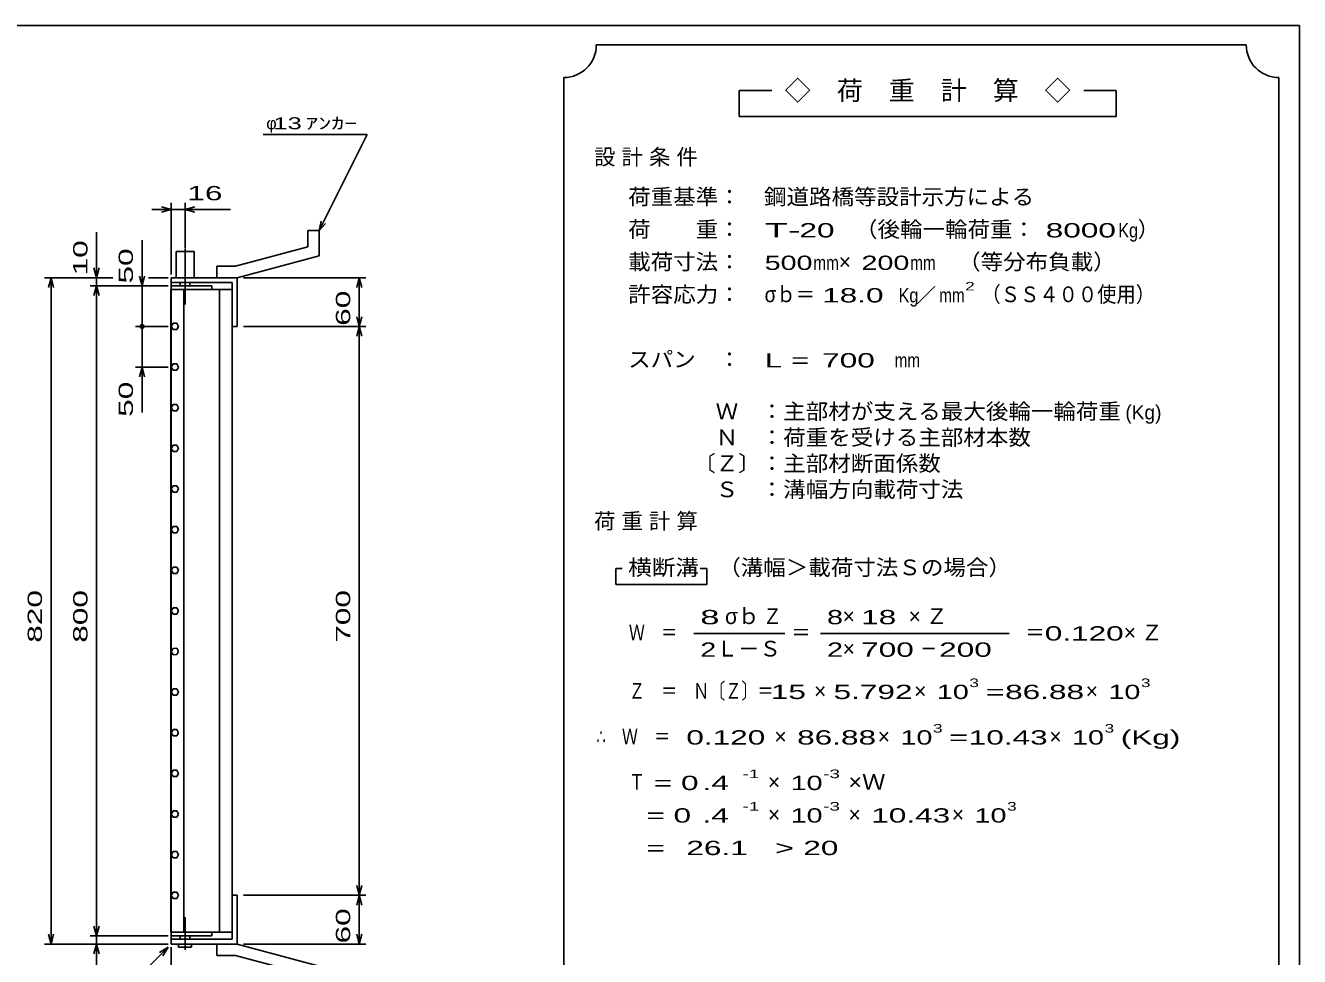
# Model space of a CAD drawing. Units: millimetres, scale not verified. Extents: x -1456 to 1385, y -1026 to 843.
# Drawn here: x -183 to 1385, y -303 to 843 of the extents above; entities that cross this region are included whole.
import ezdxf
from ezdxf.enums import TextEntityAlignment as Align

# ---------------------------------------------------------------- set-up
doc = ezdxf.new("R2010")
doc.units = ezdxf.units.MM
doc.header["$LTSCALE"] = 8
doc.linetypes.add('LONG_DASHED_DOTTED', pattern=[15.25, 12, -1.5, 0.25, -1.5])
for name, color, linetype, lineweight in [('0_2', 150, 'Continuous', 25), ('16', 3, 'Continuous', 25), ('19', 6, 'Continuous', 25), ('22', 4, 'Continuous', 25), ('24', 2, 'Continuous', 25)]:
    doc.layers.add(name, color=color, linetype=linetype, lineweight=lineweight)
doc.styles.add('ベクトル', font='')
doc.styles.get('ベクトル').set_extended_font_data('ベクトル')

msp = doc.modelspace()

# ---------------------------------------------------------------- linework, layer by layer
at = {"layer": '0_2'}
for p, q in [((-1383.2, 842.8), (1384.8, 842.8)), ((1384.8, 842.8), (1384.8, -917.2))]:
    msp.add_line(p, q, dxfattribs=at)
at = {"layer": '16'}
for p, q in [((-4.7, -273), (-4.7, 518)), ((-4.7, 518), (-4, 518)), ((46, 522.5), (-4, 522.5)), ((-4, 522.5), (-4, 518)), ((-4, 518), (46, 518)), ((-4, 518), (-4, -273)), ((71, 518), (-4, 518)), ((11.5, 518), (11.5, -273)), ((46, 518), (46, 522.5)), ((55.5, -273), (55.5, 518)), ((71, -273), (71, 518)), ((-1.781, 476.379), (-4, 472.465)), ((-4, 472.465), (-1.719, 468.585)), ((2.719, 476.415), (-1.781, 476.379)), ((5, 472.5), (2.719, 476.415)), ((2.781, 468.621), (5, 472.535)), ((-1.719, 468.585), (2.781, 468.621)), ((-1.781, 426.379), (-4, 422.465)), ((2.719, 426.415), (-1.781, 426.379)), ((5, 422.5), (2.719, 426.415)), ((-4, 422.465), (-1.719, 418.585)), ((-1.719, 418.585), (2.781, 418.621)), ((2.781, 418.621), (5, 422.535)), ((2.719, 376.415), (-1.781, 376.379)), ((5, 372.5), (2.719, 376.415)), ((-1.781, 376.379), (-4, 372.465)), ((-4, 372.465), (-1.719, 368.585)), ((-1.719, 368.585), (2.781, 368.621)), ((2.781, 368.621), (5, 372.535)), ((-1.781, 326.379), (-4, 322.465)), ((-4, 322.465), (-1.719, 318.585)), ((2.719, 326.415), (-1.781, 326.379)), ((-1.719, 318.585), (2.781, 318.621)), ((5, 322.5), (2.719, 326.415)), ((2.781, 318.621), (5, 322.535)), ((-1.781, 276.379), (-4, 272.465)), ((-4, 272.465), (-1.719, 268.585)), ((2.719, 276.415), (-1.781, 276.379)), ((-1.719, 268.585), (2.781, 268.621)), ((5, 272.5), (2.719, 276.415)), ((2.781, 268.621), (5, 272.535)), ((-1.781, 226.379), (-4, 222.465)), ((-4, 222.465), (-1.719, 218.585)), ((2.719, 226.415), (-1.781, 226.379)), ((5, 222.5), (2.719, 226.415)), ((2.781, 218.621), (5, 222.535)), ((-1.719, 218.585), (2.781, 218.621)), ((-1.781, 176.379), (-4, 172.465)), ((2.719, 176.415), (-1.781, 176.379)), ((5, 172.5), (2.719, 176.415)), ((2.781, 168.621), (5, 172.535)), ((-4, 172.465), (-1.719, 168.585)), ((-1.719, 168.585), (2.781, 168.621)), ((-1.781, 126.379), (-4, 122.465)), ((2.719, 126.415), (-1.781, 126.379)), ((5, 122.5), (2.719, 126.415)), ((-4, 122.465), (-1.719, 118.585)), ((-1.719, 118.585), (2.781, 118.621)), ((2.781, 118.621), (5, 122.535)), ((-1.781, 76.379), (-4, 72.465)), ((-4, 72.465), (-1.719, 68.585)), ((2.719, 76.415), (-1.781, 76.379)), ((-1.719, 68.585), (2.781, 68.621)), ((5, 72.5), (2.719, 76.415)), ((2.781, 68.621), (5, 72.535)), ((-1.781, 26.379), (-4, 22.465)), ((-4, 22.465), (-1.719, 18.585)), ((2.719, 26.415), (-1.781, 26.379)), ((-1.719, 18.585), (2.781, 18.621)), ((5, 22.5), (2.719, 26.415)), ((2.781, 18.621), (5, 22.535)), ((-1.781, -23.621), (-4, -27.535)), ((-4, -27.535), (-1.719, -31.415)), ((2.719, -23.585), (-1.781, -23.621)), ((5, -27.5), (2.719, -23.585)), ((2.781, -31.379), (5, -27.465)), ((-1.719, -31.415), (2.781, -31.379)), ((-1.781, -73.621), (-4, -77.535)), ((-4, -77.535), (-1.719, -81.415)), ((2.719, -73.585), (-1.781, -73.621)), ((5, -77.5), (2.719, -73.585)), ((2.781, -81.379), (5, -77.465)), ((-1.719, -81.415), (2.781, -81.379)), ((-1.781, -123.621), (-4, -127.535)), ((2.719, -123.585), (-1.781, -123.621)), ((5, -127.5), (2.719, -123.585)), ((-4, -127.535), (-1.719, -131.415)), ((-1.719, -131.415), (2.781, -131.379)), ((2.781, -131.379), (5, -127.465)), ((-1.781, -173.621), (-4, -177.535)), ((-4, -177.535), (-1.719, -181.415)), ((2.719, -173.585), (-1.781, -173.621)), ((-1.719, -181.415), (2.781, -181.379)), ((5, -177.5), (2.719, -173.585)), ((2.781, -181.379), (5, -177.465)), ((-1.781, -223.621), (-4, -227.535)), ((-4, -227.535), (-1.719, -231.415)), ((2.719, -223.585), (-1.781, -223.621)), ((-1.719, -231.415), (2.781, -231.379)), ((5, -227.5), (2.719, -223.585)), ((2.781, -231.379), (5, -227.465)), ((-4, -273), (-4.7, -273)), ((-4, -273), (46, -273)), ((-4, -277.5), (-4, -273)), ((-4, -273), (71, -273)), ((46, -277.5), (-4, -277.5)), ((46, -273), (46, -277.5))]:
    msp.add_line(p, q, dxfattribs=at)
at = {"layer": '19'}
for p, q in [((164, 590.5), (178, 590.5)), ((164, 570.5), (164, 590.5)), ((178, 559.5), (178, 590.5)), ((164, 570.5), (75, 546.5)), ((2, 532.5), (2, 564.5)), ((2, 564.5), (24, 564.5)), ((24, 532.5), (24, 564.5)), ((77, 532.5), (178, 559.5)), ((52, 546.5), (75, 546.5)), ((52, 532.5), (52, 546.5)), ((-4, 522.5), (-4, 532.5)), ((-4, 526.5), (-4, 532.5)), ((-4, 532.5), (76, 532.5)), ((71, 526.5), (-4, 526.5)), ((7, 522.5), (7, 526.5)), ((19, 526.5), (19, 522.5)), ((52, 532.5), (77, 532.5)), ((71, 472.5), (71, 526.5)), ((76, 532.5), (77, 531.5)), ((77, 531.5), (77, 472.5)), ((77, 472.5), (71, 472.5)), ((77, -227.5), (71, -227.5)), ((71, -227.5), (71, -281.5)), ((77, -286.5), (77, -227.5)), ((-4, -281.5), (-4, -271.5)), ((-4, -281.5), (-4, -287.5)), ((71, -281.5), (-4, -281.5)), ((7, -277.5), (7, -281.5)), ((19, -281.5), (19, -277.5)), ((-4, -287.5), (76, -287.5)), ((5, -291.5), (5, -287.5)), ((5, -291.5), (21, -291.5)), ((21, -291.5), (21, -287.5)), ((52, -287.5), (77, -287.5)), ((52, -301.5), (52, -287.5)), ((76, -287.5), (77, -286.5)), ((77, -287.5), (178, -314.5)), ((52, -301.5), (75, -301.5)), ((164, -325.5), (75, -301.5))]:
    msp.add_line(p, q, dxfattribs=at)
at = {"layer": '19', "linetype": 'LONG_DASHED_DOTTED'}
for p, q in [((13, 567.5), (13, 499.5)), ((13, -294.5), (13, -254.5))]:
    msp.add_line(p, q, dxfattribs=at)
at = {"layer": '22'}
for p, q in [((109, 708.5), (237, 708.5)), ((178, 590.5), (237, 708.5)), ((-28, 616.5), (-4, 616.5)), ((-4, 616.5), (-16, 619.7)), ((-16, 613.3), (-4, 616.5)), ((-4, 536.5), (-4, 624.5)), ((-4, 616.5), (13, 616.5)), ((13, 568.496), (13, 624.5)), ((13, 616.5), (25, 619.7)), ((25, 613.3), (13, 616.5)), ((13, 616.5), (69, 616.5)), ((178, 590.5), (180.4, 602.18)), ((178, 590.5), (186, 599.3)), ((-96, 532.5), (-96, 588.5)), ((-40, 522.5), (-40, 578.5)), ((-96, 532.5), (-99.2, 544.5)), ((-96, 532.5), (-92.8, 544.5)), ((-40, 522.5), (-43.2, 534.5)), ((-36.8, 534.5), (-40, 522.5)), ((-160, 532.5), (-76, 532.5)), ((-155.2, 520.5), (-152, 532.5)), ((-148.8, 520.5), (-152, 532.5)), ((-152, -287.5), (-152, 532.5)), ((-104, 532.5), (-76, 532.5)), ((-104, 522.5), (-8, 522.5)), ((-99.2, 510.5), (-96, 522.5)), ((-96, 522.5), (-96, 532.5)), ((-92.8, 510.5), (-96, 522.5)), ((-96, -277.5), (-96, 522.5)), ((-8, 522.5), (-48, 522.5)), ((-40, 522.5), (-40, 472.5)), ((-32, 532.5), (-8, 532.5)), ((-32, 532.5), (-8, 532.5)), ((85, 532.5), (235.4, 532.5)), ((224.2, 520.5), (227.4, 532.5)), ((230.6, 520.5), (227.4, 532.5)), ((227.4, 472.5), (227.4, 532.5)), ((-48, 472.5), (-8, 472.5)), ((-40, 422.5), (-40, 472.5)), ((85, 472.5), (235.4, 472.5)), ((227.4, 472.5), (224.2, 484.5)), ((224.2, 460.5), (227.4, 472.5)), ((227.4, 472.5), (230.6, 484.5)), ((230.6, 460.5), (227.4, 472.5)), ((227.4, -227.5), (227.4, 472.5)), ((-48, 422.5), (-8, 422.5)), ((-43.2, 410.5), (-40, 422.5)), ((-36.8, 410.5), (-40, 422.5)), ((-40, 366.5), (-40, 422.5)), ((227.4, -227.5), (224.2, -215.5)), ((227.4, -227.5), (230.6, -215.5)), ((85, -227.5), (235.4, -227.5)), ((224.2, -239.5), (227.4, -227.5)), ((230.6, -239.5), (227.4, -227.5)), ((227.4, -287.5), (227.4, -227.5)), ((-96, -277.5), (-99.2, -265.5)), ((-96, -277.5), (-92.8, -265.5)), ((-152, -287.5), (-155.2, -275.5)), ((-152, -287.5), (-148.8, -275.5)), ((-104, -277.5), (-8, -277.5)), ((-96, -287.5), (-96, -277.5)), ((227.4, -287.5), (224.2, -275.5)), ((227.4, -287.5), (230.6, -275.5)), ((-160, -287.5), (-8, -287.5)), ((-128, -411.5), (-8, -291.5)), ((-104, -287.5), (-8, -287.5)), ((-99.2, -299.5), (-96, -287.5)), ((-92.8, -299.5), (-96, -287.5)), ((-96, -343.5), (-96, -287.5)), ((-18.4, -297.9), (-8, -291.5)), ((-14.4, -301.9), (-8, -291.5)), ((-4, -419.5), (-4, -291.5)), ((-4, -475.5), (-4, -291.5)), ((85, -287.5), (235.4, -287.5))]:
    msp.add_line(p, q, dxfattribs=at)
msp.add_circle((-40, 472.5), 2.4, dxfattribs=at)
at = {"layer": '24', "color": 4}
for p, q in [((1319.2, 818.8), (519.2, 818.8)), ((479.2, 778.8), (479.2, -461.2)), ((1359.2, -461.2), (1359.2, 778.8)), ((735.2, 762.8), (695.2, 762.8)), ((695.2, 762.8), (695.2, 730.8)), ((1159.2, 762.8), (1119.2, 762.8)), ((1159.2, 730.8), (1159.2, 762.8)), ((695.2, 730.8), (1159.2, 730.8)), ((551.2, 174.8), (543.2, 174.8)), ((543.2, 174.8), (543.2, 154.8)), ((655.2, 174.8), (647.2, 174.8)), ((655.2, 154.8), (655.2, 174.8)), ((543.2, 154.8), (655.2, 154.8)), ((639.2, 94.8), (751.2, 94.8)), ((795.2, 94.8), (1027.2, 94.8))]:
    msp.add_line(p, q, dxfattribs=at)
for centre, start, end in [((479.2, 818.8), 270, 0), ((1359.2, 818.8), 180, 270)]:
    msp.add_arc(centre, 40, start, end, dxfattribs=at)

# ---------------------------------------------------------------- texts
at = {"layer": '22', "color": 2, "style": 'ベクトル'}
msp.add_text('φ', height=14.66, dxfattribs=at).set_placement((113, 722.5), align=Align.MIDDLE_LEFT)
for s, height, width, p in [(' 13 ', 14.66, 1.6, (113, 722.5)), ('ｱﾝｶｰ', 14.66, 1.6, (161, 722.5)), (' 16 ', 17.6, 1.65, (5, 636.5))]:
    msp.add_text(s, height=height, dxfattribs=dict(at, width=width)).set_placement(p, align=Align.MIDDLE_LEFT)
at = {"layer": '22', "color": 2, "style": 'ベクトル', "width": 1.65}
for s, p in [(' 10 ', (-116, 524.5)), (' 50 ', (-60, 514.5)), (' 60 ', (207.4, 462.5)), (' 50 ', (-60, 350.5)), (' 820 ', (-172, 72.5)), (' 800 ', (-116, 72.5)), (' 700 ', (207.4, 72.5)), (' 60 ', (207.4, -297.5))]:
    msp.add_text(s, height=17.6, rotation=90, dxfattribs=at).set_placement(p, align=Align.MIDDLE_LEFT)
at = {"layer": '24', "style": 'ベクトル'}
for s, height, p in [('◇\u3000荷\u3000重\u3000計\u3000算\u3000◇', 23.46, (751.2, 762.8)), ('）', 19.35, (1185.6, 592)), ('×', 19.35, (817.6, 552)), ('／', 17.6, (913.2, 510.8)), ('(Kg)', 17.6, (1170.4, 366.8)), ('σｂ', 19.35, (677.6, 116)), ('×', 19.35, (822.4, 116)), ('Ｌ－Ｓ', 19.35, (667.2, 76)), ('×', 19.35, (822.4, 76)), ('×', 19.35, (787.2, 24)), ('×', 19.35, (910.4, 24)), ('×', 19.35, (1121.6, 24)), ('×', 19.35, (738.4, -32)), ('×', 19.35, (865.6, -32)), ('×', 19.35, (1076.8, -32)), ('×', 19.35, (730.4, -88)), ('×', 19.35, (730.4, -128)), ('×', 19.35, (829.6, -128)), ('×', 19.35, (956.8, -128))]:
    msp.add_text(s, height=height, dxfattribs=at).set_placement(p, align=Align.MIDDLE_LEFT)
for s, height, width, p in [('荷重基準：\u3000', 19.35, 1.05, (558.4, 632)), ('鋼道路橋等設計示方による', 19.35, 1.05, (725.6, 632)), ('荷\u3000\u3000重：\u3000', 19.35, 1.05, (558.4, 592)), ('T-', 17.6, 2, (726.4, 590.8)), (' 20 ', 17.6, 1.65, (758.4, 590.8)), ('（後輪一輪荷重：', 19.35, 1.05, (837.6, 592)), (' 8000', 17.6, 1.65, (1061.6, 590.8)), ('Kg', 17.6, 0.85, (1161.6, 590.8)), ('\u3000（等分布負載）', 19.35, 1.05, (936.8, 552)), ('載荷寸法：\u3000', 19.35, 1.05, (558.4, 552)), ('500', 17.6, 1.5, (726.4, 550.8)), ('mm', 17.6, 0.8, (786.4, 550.8)), ('200', 17.6, 1.5, (845.6, 550.8)), ('mm', 17.6, 0.8, (905.6, 550.8)), ('許容応力：\u3000', 19.35, 1.05, (558.4, 512)), ('σｂ＝', 19.35, 0.9, (726.4, 512)), (' 18.0', 17.6, 1.65, (786.4, 510.8)), ('Kg', 17.6, 0.85, (891.2, 510.8)), ('2', 10.56, 1.5, (973.2, 522)), ('（ＳＳ４００使用）', 19.35, 0.9, (993.2, 512)), ('mm', 17.6, 0.8, (941.2, 510.8)), ('スパン\u3000：\u3000', 19.35, 1.05, (558.4, 432)), ('L =', 17.6, 1.65, (726.4, 430.8)), (' 700 ', 17.6, 1.65, (786.4, 430.8)), ('mm', 17.6, 0.8, (886.4, 430.8)), ('\u3000Ｗ\u3000：主部材が支える最大後輪一輪荷重', 19.35, 1.05, (638.4, 368)), ('\u3000Ｎ\u3000：荷重を受ける主部材本数', 19.35, 1.05, (638.4, 336)), ('〔Ｚ〕：主部材断面係数', 19.35, 1.05, (638.4, 304)), ('\u3000Ｓ\u3000：溝幅方向載荷寸法', 19.35, 1.05, (638.4, 272)), ('横断溝', 19.35, 1.1, (558.4, 176)), ('\u3000（溝幅＞載荷寸法Ｓの場合）', 19.35, 1.05, (641.6, 176)), ('Ｚ', 19.35, 0.9, (724, 116)), ('8', 17.6, 1.8, (647.2, 114.8)), ('8', 17.6, 1.5, (803.2, 114.8)), (' 18 ', 17.6, 1.65, (834.4, 114.8)), ('Ｗ\u3000＝', 19.35, 0.75, (559.2, 96)), ('＝', 19.35, 0.9, (759.2, 96)), ('＝', 19.35, 0.9, (1047.2, 96)), ('0.120', 17.6, 1.65, (1071.2, 94.8)), ('2', 17.6, 1.5, (647.2, 74.8)), ('2', 17.6, 1.5, (803.2, 74.8)), (' 700 ', 17.6, 1.65, (834.4, 74.8)), (' 200 ', 17.6, 1.65, (930.4, 74.8)), ('－', 19.35, 0.75, (918.4, 76)), ('Ｚ\u3000＝\u3000Ｎ〔Ｚ〕＝', 19.35, 0.75, (559.2, 24)), (' 15 ', 17.6, 1.65, (723.2, 22.8)), ('5.792', 17.6, 1.65, (811.2, 22.8)), ('10', 17.6, 1.5, (938.4, 22.8)), ('3', 10.56, 1.5, (978.4, 34)), ('86.88', 17.6, 1.65, (1022.4, 22.8)), ('10', 17.6, 1.5, (1149.6, 22.8)), ('3', 10.56, 1.5, (1189.6, 34)), ('=', 17.6, 1.7, (998.4, 22.8)), ('∴\u3000Ｗ\u3000＝', 19.35, 0.75, (519.2, -32)), (' 0.120', 17.6, 1.65, (619.2, -33.2)), ('86.88', 17.6, 1.65, (766.4, -33.2)), ('10', 17.6, 1.5, (893.6, -33.2)), ('3', 10.56, 1.5, (933.6, -22)), ('=', 17.6, 1.7, (953.6, -33.2)), ('10.43', 17.6, 1.65, (977.6, -33.2)), ('10', 17.6, 1.5, (1104.8, -33.2)), ('3', 10.56, 1.5, (1144.8, -22)), ('(Kg)', 17.6, 1.65, (1164.8, -33.2)), ('Ｔ', 19.35, 0.75, (559.2, -88)), ('-1', 10.56, 1.65, (699.2, -78)), ('-3', 10.56, 1.65, (798.4, -78)), ('×Ｗ', 19.35, 1.1, (829.6, -88)), (' = 0', 17.6, 1.65, (579.2, -89.2)), (' .4 ', 17.6, 1.65, (639.2, -89.2)), ('10', 17.6, 1.5, (758.4, -89.2)), ('  = 0', 17.6, 1.65, (559.2, -129.2)), (' .4 ', 17.6, 1.65, (639.2, -129.2)), ('-1', 10.56, 1.65, (699.2, -118)), ('10', 17.6, 1.5, (758.4, -129.2)), ('-3', 10.56, 1.65, (798.4, -118)), ('10.43', 17.6, 1.65, (857.6, -129.2)), ('10', 17.6, 1.5, (984.8, -129.2)), ('3', 10.56, 1.5, (1024.8, -118)), ('  =', 17.6, 1.65, (559.2, -169.2)), (' 26.1', 17.6, 1.65, (619.2, -169.2)), ('>', 17.6, 1.7, (739.2, -169.2)), (' 20 ', 17.6, 1.65, (763.2, -169.2))]:
    msp.add_text(s, height=height, dxfattribs=dict(at, width=width)).set_placement(p, align=Align.MIDDLE_LEFT)
at = {"layer": '24', "char_height": 19.35, "attachment_point": 4, "style": 'ベクトル'}
for s, insert in [('\\T1.28;設計条件', (516.4, 680)), ('\\T1.28;荷重計算', (516.4, 232)), ('\\T1.42;×Ｚ', (903.6, 116)), ('\\T1.42;×Ｚ', (1168.4, 96))]:
    msp.add_mtext(s, dxfattribs=dict(at, insert=insert))

doc.saveas('drawing.dxf')
